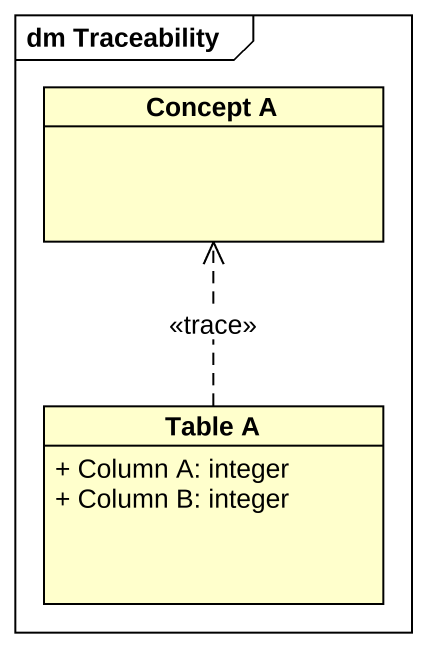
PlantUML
@startuml
mainframe dm Traceability
hide circle
hide empty members
skinparam classAttributeIconSize 0
class "Concept A" as Concept_A
class "Table A" as Table_A {
  + Column A: integer
  + Column B: integer
}
Table_A .up.> Concept_A : <<trace>>
@enduml
